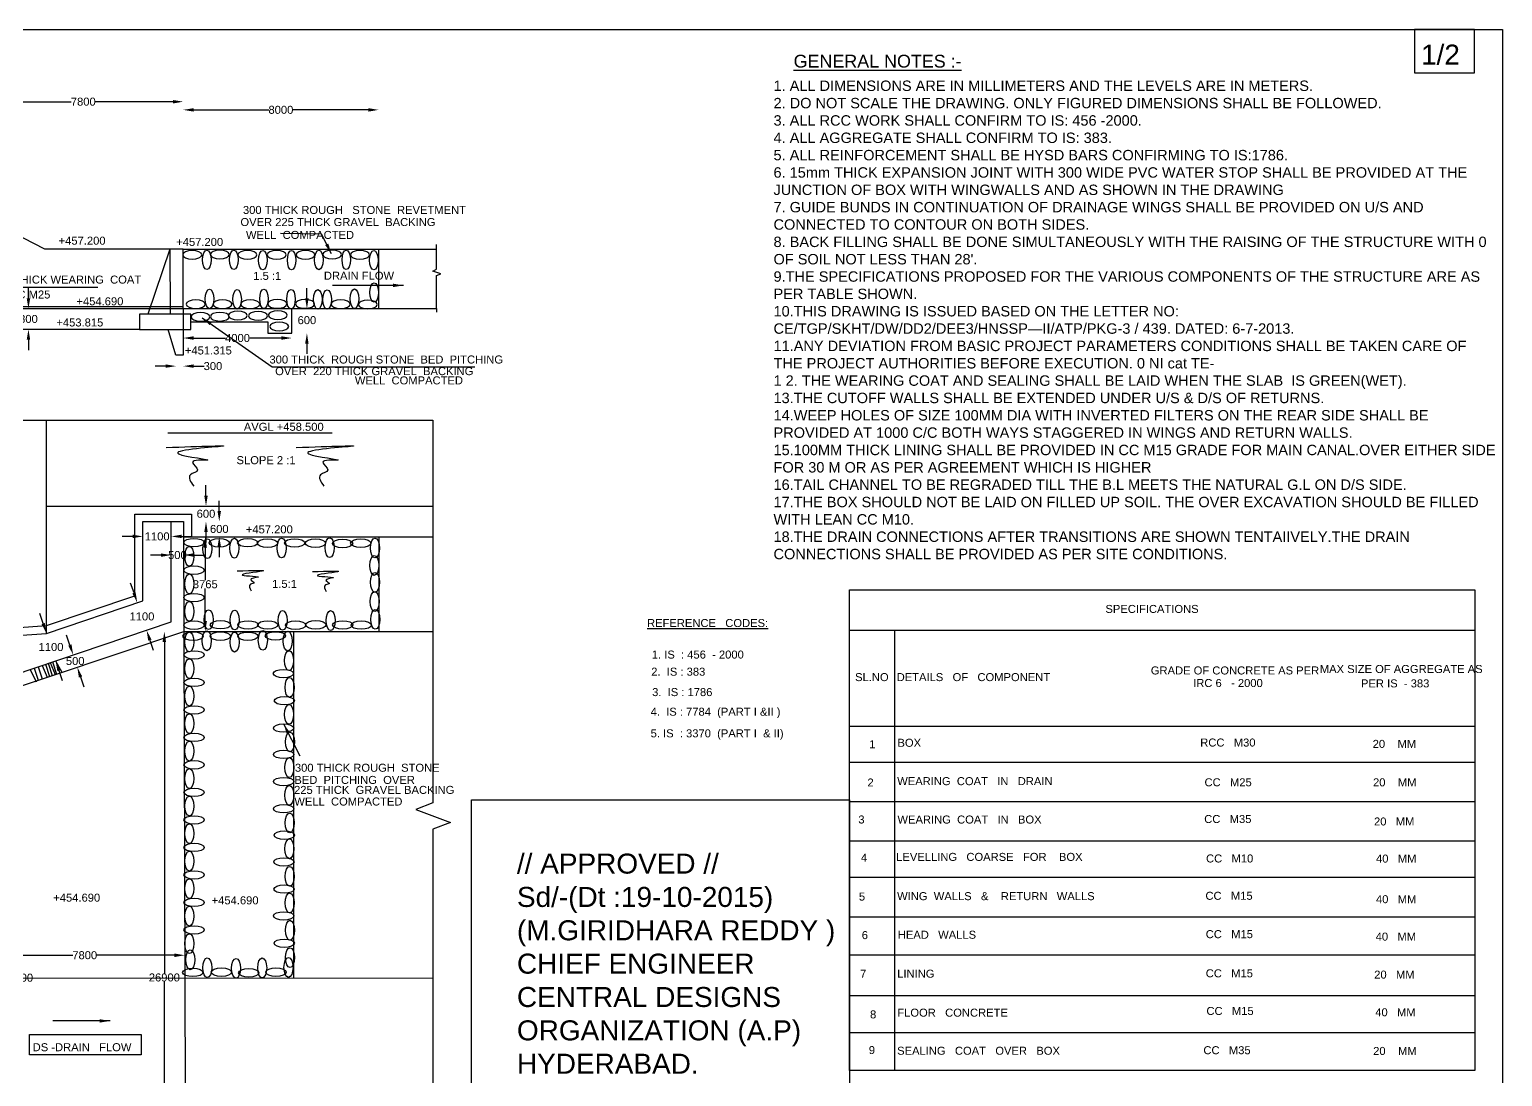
# Model space of a CAD drawing. Header units: inches. Extents: x 37936 to 42542, y -145 to 3102.
# Drawn here: x 40701 to 42542, y 1793 to 3102 of the extents above; entities that cross this region are included whole.
import ezdxf

# ---------------------------------------------------------------- set-up
doc = ezdxf.new("R2010")
doc.units = ezdxf.units.IN
doc.header["$MEASUREMENT"] = 0
for name, color, linetype in [('DIMENSIONS', 255, 'Continuous'), ('DRAWING', 2, 'Continuous'), ('TEXT', 1, 'Continuous')]:
    doc.layers.add(name, color=color, linetype=linetype)
doc.styles.get("Standard").update_dxf_attribs({"font": 'arial.ttf', "height": 10})
doc.dimstyles.get("Standard").update_dxf_attribs({"dimtxt": 12, "dimasz": 13, "dimexe": 0.18, "dimexo": 0.0625, "dimgap": 0.09, "dimtad": 0, "dimtih": 1, "dimtoh": 1, "dimdec": 4, "dimzin": 0, "dimdsep": 46, "dimtxsty": 'Standard', "dimcen": 0.09, "dimse1": 1, "dimse2": 1, "dimadec": 0, "dimazin": 0, "dimtfac": 1, "dimtdec": 4, "dimtofl": 0, "dimtmove": 0, "dimatfit": 3, "dimfxl": 1, "dimtolj": 1, "dimtzin": 0, "dimarcsym": 0})

# ---------------------------------------------------------------- blocks, each defined once
blk = doc.blocks.new('*D15')
at = {"layer": 'Defpoints', "color": 0, "transparency": 16777216}
for p in [(40893.4, 3011.3), (40893.4, 2827.2), (40643.6, 2809.5)]:
    blk.add_point(p, dxfattribs=at)
at = {"layer": 'DIMENSIONS', "color": 0, "lineweight": -2, "transparency": 16777216}
for p, q in [((40656.6, 3011.3), (40753.5, 3011.3)), ((40880.4, 3011.3), (40783.4, 3011.3))]:
    blk.add_line(p, q, dxfattribs=at)
at = {"layer": 'DIMENSIONS', "color": 0, "transparency": 16777216}
for points in [[(40656.6, 3013.4), (40656.6, 3009.1), (40643.6, 3011.3)], [(40880.4, 3013.4), (40880.4, 3009.1), (40893.4, 3011.3)]]:
    blk.add_solid(points, dxfattribs=at)
at = {"layer": 'DIMENSIONS', "color": 0, "transparency": 16777216, "insert": (40768.5, 3011.3), "char_height": 10, "attachment_point": 5}
blk.add_mtext('\\A1;7800', dxfattribs=at)
blk = doc.blocks.new('*D16')
at = {"layer": 'Defpoints', "color": 0, "transparency": 16777216}
for p in [(41137.5, 3001.1), (40893.4, 2827.2), (41137.5, 2827.2)]:
    blk.add_point(p, dxfattribs=at)
at = {"layer": 'DIMENSIONS', "color": 0, "lineweight": -2, "transparency": 16777216}
for p, q in [((40906.4, 3001.1), (41000.4, 3001.1)), ((41124.5, 3001.1), (41030.4, 3001.1))]:
    blk.add_line(p, q, dxfattribs=at)
at = {"layer": 'DIMENSIONS', "color": 0, "transparency": 16777216}
for points in [[(40906.4, 3003.2), (40906.4, 2998.9), (40893.4, 3001.1)], [(41124.5, 3003.2), (41124.5, 2998.9), (41137.5, 3001.1)]]:
    blk.add_solid(points, dxfattribs=at)
at = {"layer": 'DIMENSIONS', "color": 0, "transparency": 16777216, "insert": (41015.4, 3001.1), "char_height": 10, "attachment_point": 5}
blk.add_mtext('\\A1;8000', dxfattribs=at)
blk = doc.blocks.new('*D39')
at = {"layer": 'Defpoints', "color": 0, "transparency": 16777216}
for p in [(40643.7, 2752.8), (40643.8, 2726.8), (40700, 2726.8)]:
    blk.add_point(p, dxfattribs=at)
at = {"layer": 'DIMENSIONS', "color": 0, "lineweight": -2, "transparency": 16777216}
for p, q in [((40700, 2765.8), (40700, 2778.8)), ((40700, 2713.8), (40700, 2700.8))]:
    blk.add_line(p, q, dxfattribs=at)
at = {"layer": 'DIMENSIONS', "color": 0, "transparency": 16777216}
for points in [[(40697.8, 2765.8), (40702.2, 2765.8), (40700, 2752.8)], [(40697.8, 2713.8), (40702.2, 2713.8), (40700, 2726.8)]]:
    blk.add_solid(points, dxfattribs=at)
at = {"layer": 'DIMENSIONS', "color": 0, "transparency": 16777216, "insert": (40700, 2739.8), "char_height": 10, "attachment_point": 5}
blk.add_mtext('\\A1;800', dxfattribs=at)
blk = doc.blocks.new('*D40')
at = {"layer": 'Defpoints', "color": 0, "transparency": 16777216}
for p in [(40884.3, 2694.5), (40893.4, 2694.5), (40893.4, 2680.9)]:
    blk.add_point(p, dxfattribs=at)
at = {"layer": 'DIMENSIONS', "color": 0, "lineweight": -2, "transparency": 16777216}
for p, q in [((40871.3, 2680.9), (40858.3, 2680.9)), ((40906.4, 2680.9), (40919.4, 2680.9))]:
    blk.add_line(p, q, dxfattribs=at)
at = {"layer": 'DIMENSIONS', "color": 0, "transparency": 16777216}
for points in [[(40871.3, 2683.1), (40871.3, 2678.8), (40884.3, 2680.9)], [(40906.4, 2683.1), (40906.4, 2678.8), (40893.4, 2680.9)]]:
    blk.add_solid(points, dxfattribs=at)
at = {"layer": 'DIMENSIONS', "color": 0, "transparency": 16777216, "insert": (40930.5, 2680.9), "char_height": 10, "attachment_point": 5}
blk.add_mtext('\\A1;300', dxfattribs=at)
blk = doc.blocks.new('*D41')
at = {"layer": 'Defpoints', "color": 0, "transparency": 16777216}
for p in [(40893.4, 2726.8), (41029, 2726.8), (41029, 2716)]:
    blk.add_point(p, dxfattribs=at)
at = {"layer": 'DIMENSIONS', "color": 0, "lineweight": -2, "transparency": 16777216}
for p, q in [((40906.4, 2716), (40946, 2716)), ((41016, 2716), (40976.4, 2716))]:
    blk.add_line(p, q, dxfattribs=at)
at = {"layer": 'DIMENSIONS', "color": 0, "transparency": 16777216}
for points in [[(40906.4, 2718.2), (40906.4, 2713.8), (40893.4, 2716)], [(41016, 2718.2), (41016, 2713.8), (41029, 2716)]]:
    blk.add_solid(points, dxfattribs=at)
at = {"layer": 'DIMENSIONS', "color": 0, "transparency": 16777216, "insert": (40961.2, 2716), "char_height": 10, "attachment_point": 5}
blk.add_mtext('\\A1;4000', dxfattribs=at)
blk = doc.blocks.new('*D42')
at = {"layer": 'Defpoints', "color": 0, "transparency": 16777216}
for p in [(41029, 2752.5), (41029, 2722.1), (41047.9, 2722.1)]:
    blk.add_point(p, dxfattribs=at)
at = {"layer": 'DIMENSIONS', "color": 0, "lineweight": -2, "transparency": 16777216}
for p, q in [((41047.9, 2765.5), (41047.9, 2778.5)), ((41047.9, 2709.1), (41047.9, 2696.1))]:
    blk.add_line(p, q, dxfattribs=at)
at = {"layer": 'DIMENSIONS', "color": 0, "transparency": 16777216}
for points in [[(41045.7, 2765.5), (41050, 2765.5), (41047.9, 2752.5)], [(41045.7, 2709.1), (41050, 2709.1), (41047.9, 2722.1)]]:
    blk.add_solid(points, dxfattribs=at)
at = {"layer": 'DIMENSIONS', "color": 0, "transparency": 16777216, "insert": (41047.9, 2738.3), "char_height": 10, "attachment_point": 5}
blk.add_mtext('\\A1;600', dxfattribs=at)
blk = doc.blocks.new('*D76')
at = {"layer": 'Defpoints', "color": 0, "transparency": 16777216}
for p in [(40722.5, 2347), (40734, 2312.7), (40734, 2312.7)]:
    blk.add_point(p, dxfattribs=at)
at = {"layer": 'DIMENSIONS', "color": 0, "lineweight": -2, "transparency": 16777216}
for p, q in [((40718.3, 2359.4), (40714.2, 2371.7)), ((40738.1, 2300.4), (40742.3, 2288.1))]:
    blk.add_line(p, q, dxfattribs=at)
at = {"layer": 'DIMENSIONS', "color": 0, "transparency": 16777216}
for points in [[(40720.4, 2360), (40716.3, 2358.7), (40722.5, 2347)], [(40740.2, 2301.1), (40736.1, 2299.7), (40734, 2312.7)]]:
    blk.add_solid(points, dxfattribs=at)
at = {"layer": 'DIMENSIONS', "color": 0, "transparency": 16777216, "insert": (40728.2, 2329.9), "char_height": 10, "attachment_point": 5}
blk.add_mtext('\\A1;1100', dxfattribs=at)
blk = doc.blocks.new('*D77')
at = {"layer": 'Defpoints', "color": 0, "transparency": 16777216}
for p in [(40753.2, 2319.1), (40758.2, 2303.9), (40761, 2304.8)]:
    blk.add_point(p, dxfattribs=at)
at = {"layer": 'DIMENSIONS', "color": 0, "lineweight": -2, "transparency": 16777216}
for p, q in [((40751.7, 2332.4), (40747.6, 2344.7)), ((40765.1, 2292.5), (40769.2, 2280.2))]:
    blk.add_line(p, q, dxfattribs=at)
at = {"layer": 'DIMENSIONS', "color": 0, "transparency": 16777216}
for points in [[(40753.8, 2333.1), (40749.7, 2331.7), (40755.9, 2320)], [(40767.1, 2293.2), (40763, 2291.8), (40761, 2304.8)]]:
    blk.add_solid(points, dxfattribs=at)
at = {"layer": 'DIMENSIONS', "color": 0, "transparency": 16777216, "insert": (40758.4, 2312.4), "char_height": 10, "attachment_point": 5}
blk.add_mtext('\\A1;500', dxfattribs=at)
blk = doc.blocks.new('*D78')
at = {"layer": 'Defpoints', "color": 0, "transparency": 16777216}
for p in [(40836, 2385.2), (40847.6, 2350.9), (40847.6, 2350.9)]:
    blk.add_point(p, dxfattribs=at)
at = {"layer": 'DIMENSIONS', "color": 0, "lineweight": -2, "transparency": 16777216}
for p, q in [((40831.9, 2397.6), (40827.7, 2409.9)), ((40851.7, 2338.6), (40855.8, 2326.2))]:
    blk.add_line(p, q, dxfattribs=at)
at = {"layer": 'DIMENSIONS', "color": 0, "transparency": 16777216}
for points in [[(40833.9, 2398.3), (40829.8, 2396.9), (40836, 2385.2)], [(40853.8, 2339.2), (40849.6, 2337.9), (40847.6, 2350.9)]]:
    blk.add_solid(points, dxfattribs=at)
at = {"layer": 'DIMENSIONS', "color": 0, "transparency": 16777216, "insert": (40841.8, 2368.1), "char_height": 10, "attachment_point": 5}
blk.add_mtext('\\A1;1100', dxfattribs=at)
blk = doc.blocks.new('*D79')
at = {"layer": 'Defpoints', "color": 0, "transparency": 16777216}
for p in [(40843.1, 2468.1), (40878.4, 2468.1), (40878.4, 2468.1)]:
    blk.add_point(p, dxfattribs=at)
at = {"layer": 'DIMENSIONS', "color": 0, "lineweight": -2, "transparency": 16777216}
for p, q in [((40830.1, 2468.1), (40817.1, 2468.1)), ((40891.4, 2468.1), (40904.4, 2468.1))]:
    blk.add_line(p, q, dxfattribs=at)
at = {"layer": 'DIMENSIONS', "color": 0, "transparency": 16777216}
for points in [[(40830.1, 2470.3), (40830.1, 2466), (40843.1, 2468.1)], [(40891.4, 2470.3), (40891.4, 2466), (40878.4, 2468.1)]]:
    blk.add_solid(points, dxfattribs=at)
at = {"layer": 'DIMENSIONS', "color": 0, "transparency": 16777216, "insert": (40860.8, 2468.1), "char_height": 10, "attachment_point": 5}
blk.add_mtext('\\A1;1100', dxfattribs=at)
blk = doc.blocks.new('*D80')
at = {"layer": 'Defpoints', "color": 0, "transparency": 16777216}
for p in [(40878.4, 2443), (40893.9, 2444.9), (40893.9, 2443.1)]:
    blk.add_point(p, dxfattribs=at)
at = {"layer": 'DIMENSIONS', "color": 0, "lineweight": -2, "transparency": 16777216}
for p, q in [((40865.4, 2444.8), (40852.4, 2444.7)), ((40906.9, 2444.9), (40919.9, 2444.9))]:
    blk.add_line(p, q, dxfattribs=at)
at = {"layer": 'DIMENSIONS', "color": 0, "transparency": 16777216}
for points in [[(40865.4, 2446.9), (40865.4, 2442.6), (40878.4, 2444.8)], [(40906.8, 2447.1), (40906.9, 2442.7), (40893.9, 2444.9)]]:
    blk.add_solid(points, dxfattribs=at)
at = {"layer": 'DIMENSIONS', "color": 0, "transparency": 16777216, "insert": (40886.1, 2444.8), "char_height": 10, "attachment_point": 5}
blk.add_mtext('\\A1;500', dxfattribs=at)
blk = doc.blocks.new('*D81')
at = {"layer": 'Defpoints', "color": 0, "transparency": 16777216}
for p in [(40899.2, 2506.1), (40893.7, 2486.7), (40921.8, 2486.7)]:
    blk.add_point(p, dxfattribs=at)
at = {"layer": 'DIMENSIONS', "color": 0, "lineweight": -2, "transparency": 16777216}
for p, q in [((40921.8, 2519.1), (40921.8, 2532.1)), ((40921.8, 2473.7), (40921.8, 2460.7))]:
    blk.add_line(p, q, dxfattribs=at)
at = {"layer": 'DIMENSIONS', "color": 0, "transparency": 16777216}
for points in [[(40919.7, 2519.1), (40924, 2519.1), (40921.8, 2506.1)], [(40919.7, 2473.7), (40924, 2473.7), (40921.8, 2486.7)]]:
    blk.add_solid(points, dxfattribs=at)
at = {"layer": 'DIMENSIONS', "color": 0, "transparency": 16777216, "insert": (40921.8, 2496.4), "char_height": 10, "attachment_point": 5}
blk.add_mtext('\\A1;600', dxfattribs=at)
blk = doc.blocks.new('*D82')
at = {"layer": 'Defpoints', "color": 0, "transparency": 16777216}
for p in [(40893.7, 2486.7), (40893.8, 2468.1), (40938.4, 2468.1)]:
    blk.add_point(p, dxfattribs=at)
at = {"layer": 'DIMENSIONS', "color": 0, "lineweight": -2, "transparency": 16777216}
for p, q in [((40938.4, 2499.7), (40938.4, 2512.7)), ((40938.4, 2455.1), (40938.4, 2442.1))]:
    blk.add_line(p, q, dxfattribs=at)
at = {"layer": 'DIMENSIONS', "color": 0, "transparency": 16777216}
for points in [[(40936.2, 2499.7), (40940.5, 2499.7), (40938.4, 2486.7)], [(40936.2, 2455.1), (40940.5, 2455.1), (40938.4, 2468.1)]]:
    blk.add_solid(points, dxfattribs=at)
at = {"layer": 'DIMENSIONS', "color": 0, "transparency": 16777216, "insert": (40938.4, 2477.4), "char_height": 10, "attachment_point": 5}
blk.add_mtext('\\A1;600', dxfattribs=at)
blk = doc.blocks.new('*D83')
at = {"layer": 'Defpoints', "color": 0, "transparency": 16777216}
for p in [(40921.8, 2467.2), (40920.9, 2349.4), (40920.9, 2349.4)]:
    blk.add_point(p, dxfattribs=at)
at = {"layer": 'DIMENSIONS', "color": 0, "lineweight": -2, "transparency": 16777216}
for p, q in [((40920.9, 2454.2), (40920.9, 2413.5)), ((40920.9, 2362.4), (40920.9, 2403.1))]:
    blk.add_line(p, q, dxfattribs=at)
at = {"layer": 'DIMENSIONS', "color": 0, "transparency": 16777216}
for points in [[(40918.7, 2454.2), (40923, 2454.2), (40920.9, 2467.2)], [(40918.7, 2362.4), (40923, 2362.4), (40920.9, 2349.4)]]:
    blk.add_solid(points, dxfattribs=at)
at = {"layer": 'DIMENSIONS', "color": 0, "transparency": 16777216, "insert": (40920.9, 2408.3), "char_height": 10, "attachment_point": 5}
blk.add_mtext('\\A1;3765', dxfattribs=at)
blk = doc.blocks.new('*D84')
at = {"layer": 'Defpoints', "color": 0, "transparency": 16777216}
for p in [(40645.2, 1944.1), (40895.4, 1944.8), (40895.4, 1944.8)]:
    blk.add_point(p, dxfattribs=at)
at = {"layer": 'DIMENSIONS', "color": 0, "lineweight": -2, "transparency": 16777216}
for p, q in [((40658.2, 1944.8), (40755.3, 1944.8)), ((40882.4, 1944.8), (40785.2, 1944.8))]:
    blk.add_line(p, q, dxfattribs=at)
at = {"layer": 'DIMENSIONS', "color": 0, "transparency": 16777216}
for points in [[(40658.2, 1947), (40658.2, 1942.6), (40645.2, 1944.8)], [(40882.4, 1947), (40882.4, 1942.6), (40895.4, 1944.8)]]:
    blk.add_solid(points, dxfattribs=at)
at = {"layer": 'DIMENSIONS', "color": 0, "transparency": 16777216, "insert": (40770.3, 1944.8), "char_height": 10, "attachment_point": 5}
blk.add_mtext('\\A1;7800', dxfattribs=at)
blk = doc.blocks.new('*D85')
at = {"layer": 'Defpoints', "color": 0, "transparency": 16777216}
for p in [(40645.2, 2266.1), (40646.8, 1567.3), (40686.4, 1567.3)]:
    blk.add_point(p, dxfattribs=at)
at = {"layer": 'DIMENSIONS', "color": 0, "lineweight": -2, "transparency": 16777216}
for p, q in [((40686.4, 2253.1), (40686.4, 1921.9)), ((40686.4, 1580.3), (40686.4, 1911.5))]:
    blk.add_line(p, q, dxfattribs=at)
at = {"layer": 'DIMENSIONS', "color": 0, "transparency": 16777216}
for points in [[(40684.2, 2253.1), (40688.6, 2253.1), (40686.4, 2266.1)], [(40684.2, 1580.3), (40688.6, 1580.3), (40686.4, 1567.3)]]:
    blk.add_solid(points, dxfattribs=at)
at = {"layer": 'DIMENSIONS', "color": 0, "transparency": 16777216, "insert": (40686.4, 1916.7), "char_height": 10, "attachment_point": 5}
blk.add_mtext('\\A1;21700', dxfattribs=at)
blk = doc.blocks.new('*D86')
at = {"layer": 'Defpoints', "color": 0, "transparency": 16777216}
for p in [(40869.8, 2349.4), (40894.1, 2349.4), (40896.7, 1484.6)]:
    blk.add_point(p, dxfattribs=at)
at = {"layer": 'DIMENSIONS', "color": 0, "lineweight": -2, "transparency": 16777216}
for p, q in [((40869.8, 2336.4), (40869.8, 1922.2)), ((40869.8, 1497.6), (40869.8, 1911.8))]:
    blk.add_line(p, q, dxfattribs=at)
at = {"layer": 'DIMENSIONS', "color": 0, "transparency": 16777216}
for points in [[(40867.6, 2336.4), (40871.9, 2336.4), (40869.8, 2349.4)], [(40867.6, 1497.6), (40871.9, 1497.6), (40869.8, 1484.6)]]:
    blk.add_solid(points, dxfattribs=at)
at = {"layer": 'DIMENSIONS', "color": 0, "transparency": 16777216, "insert": (40869.8, 1917), "char_height": 10, "attachment_point": 5}
blk.add_mtext('\\A1;26900', dxfattribs=at)

msp = doc.modelspace()

# ---------------------------------------------------------------- linework, layer by layer
at = {"layer": 'DIMENSIONS', "color": 0}
for points in [[(42541.67375, -145.11836), (37935.83495, -145.11836), (37935.83495, 3101.55918), (42541.67375, 3101.55918)], [(42506.78372, 3101.55918), (42431.51388, 3101.55918), (42431.51388, 3047.25819), (42506.78372, 3047.25819)], [(41253.58204, 2139.15759), (41725.62993, 2139.15759), (41725.62993, 1421.77609), (41253.58204, 1421.77609)], [(40701.29785, 1845.81418), (40840.70609, 1845.81418), (40840.70609, 1820.57755), (40701.29785, 1820.57755)]]:
    msp.add_lwpolyline(points, close=True, dxfattribs=at)
for points in [[(38372.60953, 2827.30133), (38372.60953, 2904.82951), (38403.27303, 2904.82951), (38451.0608, 2829.26553), (38697.64089, 2829.26553), (38745.44866, 2755.28817), (40893.40551, 2755.28817), (40893.40551, 2827.20964), (40720.30574, 2827.20964), (40627.30545, 2874.86362), (40624.82551, 2884.08305), (40608.90432, 2884.08305), (40460.57062, 2959.25275), (40175.23776, 2959.25275), (39953.83157, 2809.63905)], [(40838.75353, 2726.82199), (40643.80468, 2726.82199), (40643.55831, 2809.40852), (40627.30545, 2874.86362)], [(40876.53307, 2827.20964), (40849.33087, 2745.6452), (40838.75353, 2745.6452), (40838.75353, 2726.82199), (40902.97755, 2726.82199), (40902.97755, 2745.87854), (40849.33087, 2745.6452)], [(40876.53307, 2827.20964), (40876.88731, 2745.76506)], [(40893.40551, 2827.20964), (41209.92118, 2827.20964)], [(41137.45548, 2827.20964), (41137.45548, 2752.83203)], [(41209.98655, 2752.83203), (41209.98655, 2794.30012), (41215.38658, 2796.06719), (41205.01843, 2799.68165), (41209.92118, 2802.25192), (41209.92118, 2832.93468)], [(38743.95237, 2752.83203), (40893.40551, 2752.83203), (40893.40551, 2755.28817)], [(40893.40551, 2752.83203), (40893.40551, 2694.45876), (40884.28242, 2694.45876), (40874.57707, 2726.82199)], [(40893.40551, 2752.83203), (41209.98655, 2752.83203)], [(40902.97755, 2736.35027), (40999.11062, 2736.35027), (40999.11062, 2722.10183), (41028.99195, 2722.10183), (41028.99195, 2752.83203)], [(41209.98655, 2752.83203), (41209.98655, 2748.11954)], [(40541.51318, 2613.41344), (41205.40336, 2613.41344), (41205.40336, 2135.08147), (41183.9351, 2127.07306), (41227.14875, 2110.84619), (41205.3718, 2102.51318), (41205.3718, 1593.9221), (41184.43962, 1585.92672), (41227.64247, 1569.25066), (41206.84112, 1561.48371), (41206.84112, 1312.42298)], [(40722.45621, 2347.02955), (40722.45621, 2613.41344)], [(40874.22795, 2597.53225), (41079.34387, 2597.53225)], [(40722.45621, 2506.09012), (41205.40336, 2506.09012)], [(40565.92567, 2281.01121), (40565.92567, 2331.30991), (40620.18968, 2349.41795), (40722.45621, 2356.91644), (40833.0796, 2394.02002), (40833.0796, 2495.76823), (40903.77704, 2495.76823), (40903.77704, 2467.60005)], [(40575.25185, 2324.3326), (40624.3399, 2340.33752), (40722.45621, 2347.02955), (40843.11, 2387.6333), (40843.11, 2486.69818), (40893.72646, 2486.69818), (40896.74671, 1484.55919)], [(40624.10376, 2275.7515), (40878.40954, 2361.24538), (40878.40954, 2486.69818)], [(40893.78402, 2467.60005), (41205.40336, 2467.60005)], [(41138.24838, 2349.38791), (41138.24838, 2467.60005)], [(40645.19487, 2266.13269), (40894.14029, 2349.38791), (41205.40336, 2349.38791)], [(41031.15245, 2349.38791), (41031.27551, 1916.725)], [(40701.97123, 2301.9294), (40709.57914, 2286.34712)], [(40707.20661, 2303.68946), (40712.26532, 2288.56317)], [(40712.14775, 2305.3506), (40717.20906, 2290.21652)], [(40717.18869, 2307.04529), (40723.53699, 2292.33278)], [(40721.19894, 2308.39348), (40726.26503, 2293.24512)], [(40724.65252, 2309.55452), (40729.72043, 2294.40071)], [(40727.17298, 2310.40186), (40733.4936, 2295.66258)], [(40729.85684, 2311.30414), (40734.92749, 2296.14212)], [(40733.99849, 2312.6965), (40741.64018, 2298.38706)], [(38113.3139, 1915.89511), (41205.3718, 1916.77452)]]:
    msp.add_lwpolyline(points, dxfattribs=at)
at = {"layer": 'DIMENSIONS', "color": 0, "extrusion": (0, 0, -1)}
for centre in [(40904.65536, 2820.08724), (40939.08046, 2820.31259), (40973.52394, 2820.00259), (41010.13472, 2819.96803), (41046.08243, 2819.96803), (41079.33886, 2820.35225), (41114.17986, 2819.9572), (40908.99107, 2758.2529), (40942.46622, 2758.42185), (40977.12486, 2758.42185), (41010.93814, 2758.59082), (41045.46899, 2758.57886), (41090.10253, 2758.24096), (41123.91584, 2757.90304), (40914.8588, 2742.53037), (40939.09548, 2742.67896), (40961.54786, 2744.16492), (40986.82537, 2743.86772), (41011.5081, 2744.46211), (41013.327, 2730.47759)]:
    msp.add_ellipse(centre, major_axis=(11.85304, 0), ratio=0.4557812268, dxfattribs=at)
at = {"layer": 'DIMENSIONS', "color": 0}
for centre, major_axis, ratio in [((40922.97534, 2813.66633), (0, 12.18337), 0.4376419435), ((40956.5587, 2813.78126), (0, 12.18337), 0.4376419435), ((40992.9023, 2813.32152), (0, 12.18337), 0.4376419435), ((41028.81466, 2813.32247), (0, 12.18337), 0.4376419435), ((41062.89159, 2813.55097), (0, 12.18337), 0.4376419435), ((41097.07196, 2813.7807), (0, 12.18337), 0.4376419435), ((41131.57542, 2813.20603), (0, 12.18337), 0.4376419435), ((41131.81163, 2772.93526), (0, 12.18337), 0.4376419435), ((40926.13239, 2764.86502), (0, 12.18337), 0.4376419435), ((40960.63582, 2764.40526), (0, 12.18337), 0.4376419435), ((40994.21917, 2764.97996), (0, 12.18337), 0.4376419435), ((41028.03255, 2764.52021), (0, 12.18337), 0.4376419435), ((41061.65464, 2764.31497), (0, 12.18337), 0.4376419435), ((41073.15581, 2764.08509), (0, 12.18337), 0.4376419435), ((41107.31418, 2765.11953), (0, 12.18337), 0.4376419435), ((41076.25487, 2454.08471), (0, 12.41642), 0.4536608535), ((40906.79204, 2460.38392), (-12.71457, 0), 0.4171569785), ((40900.89484, 2443.26854), (0, 12.41642), 0.4536608535), ((40923.50484, 2452.76859), (0, 12.41642), 0.4536608535), ((40938.35801, 2460.02719), (-12.71457, 0), 0.4171569785), ((40957.30298, 2453.42664), (0, 12.41642), 0.4536608535), ((40973.93862, 2460.30943), (-12.71457, 0), 0.4171569785), ((40998.64739, 2459.74496), (-12.71457, 0), 0.4171569785), ((41016.33999, 2453.646), (0, 12.41642), 0.4536608535), ((41032.60426, 2459.90246), (-12.71457, 0), 0.4171569785), ((41058.58375, 2459.62022), (-12.71457, 0), 0.4171569785), ((41092.47005, 2459.33799), (-12.71457, 0), 0.4171569785), ((41115.23451, 2459.62175), (-12.71457, 0), 0.4171569785), ((41132.87772, 2453.646), (0, 12.41642), 0.4536608535), ((40906.81159, 2425.92819), (-12.71457, 0), 0.4171569785), ((41131.9951, 2431.86207), (0, 12.41642), 0.4536608535), ((40900.91439, 2408.81281), (0, 12.41642), 0.4536608535), ((41132.87299, 2410.80397), (0, 12.41642), 0.4536608535), ((40906.81159, 2391.62768), (-12.71457, 0), 0.4171569785), ((41132.65352, 2386.67489), (0, 12.41642), 0.4536608535), ((40900.91439, 2374.5123), (0, 12.41642), 0.4536608535), ((40925.03636, 2364.08131), (0, 12.41642), 0.4536608535), ((40957.73716, 2363.64259), (0, 12.41642), 0.4536608535), ((41017.43256, 2363.20388), (0, 12.41642), 0.4536608535), ((41077.56694, 2362.98452), (0, 12.41642), 0.4536608535), ((41133.3119, 2364.52002), (0, 12.41642), 0.4536608535), ((40906.83112, 2357.26526), (-12.71457, 0), 0.4171569785), ((40939.90456, 2357.79298), (-12.71457, 0), 0.4171569785), ((40974.30006, 2357.51484), (-12.71457, 0), 0.4171569785), ((40998.96344, 2357.44656), (-12.71457, 0), 0.4171569785), ((41033.79589, 2357.25502), (-12.71457, 0), 0.4171569785), ((41059.03822, 2357.58267), (-12.71457, 0), 0.4171569785), ((41092.65396, 2357.46652), (-12.71457, 0), 0.4171569785), ((41115.71081, 2357.35731), (-12.71457, 0), 0.4171569785), ((40905.68397, 2343.54176), (-12.71457, 0), 0.4171569785), ((40901.04604, 2336.3005), (0, 12.41642), 0.4536608535), ((40922.84274, 2337.77136), (0, 12.41642), 0.4536608535), ((40939.68519, 2343.54176), (-12.71457, 0), 0.4171569785), ((40957.50203, 2336.01736), (0, 12.41642), 0.4536608535), ((40974.12512, 2343.32251), (-12.71457, 0), 0.4171569785), ((40992.81943, 2338.20987), (0, 12.41642), 0.4536608535), ((41008.56508, 2343.76102), (-12.71457, 0), 0.4171569785), ((41024.01346, 2337.33244), (0, 12.41642), 0.4536608535), ((40906.94324, 2320.06604), (-12.71457, 0), 0.4171569785), ((41025.57155, 2312.912), (0, 12.41642), 0.4536608535), ((40901.04604, 2302.95065), (0, 12.41642), 0.4536608535), ((41018.5393, 2296.73752), (-12.71457, 0), 0.4171569785), ((40906.94324, 2285.76553), (-12.71457, 0), 0.4171569785), ((41026.16854, 2279.429), (0, 12.41642), 0.4536608535), ((40901.04604, 2268.65015), (0, 12.41642), 0.4536608535), ((41019.84175, 2262.89159), (-12.71457, 0), 0.4171569785), ((40906.96279, 2251.3098), (-12.71457, 0), 0.4171569785), ((40901.06559, 2234.19441), (0, 12.41642), 0.4536608535), ((41025.69907, 2245.7618), (0, 12.41642), 0.4536608535), ((41018.70213, 2228.72024), (-12.71457, 0), 0.4171569785), ((40906.96279, 2217.00929), (-12.71457, 0), 0.4171569785), ((40901.06559, 2199.89391), (0, 12.41642), 0.4536608535), ((41026.6387, 2211.32039), (0, 12.41642), 0.4536608535), ((41018.87321, 2195.73471), (-12.71457, 0), 0.4171569785), ((41025.93786, 2179.34818), (0, 12.41642), 0.4536608535), ((40906.98232, 2182.64687), (-12.71457, 0), 0.4171569785), ((40901.08512, 2165.53148), (0, 12.41642), 0.4536608535), ((40906.98232, 2148.34636), (-12.71457, 0), 0.4171569785), ((41018.87321, 2161.72606), (-12.71457, 0), 0.4171569785), ((41025.82048, 2144.74252), (0, 12.41642), 0.4536608535), ((40901.08512, 2131.23097), (0, 12.41642), 0.4536608535), ((40907.00188, 2113.89062), (-12.71457, 0), 0.4171569785), ((41018.87321, 2127.88014), (-12.71457, 0), 0.4171569785), ((41026.41078, 2110.09345), (0, 12.41642), 0.4536608535), ((40901.10468, 2096.77524), (0, 12.41642), 0.4536608535), ((41019.68888, 2094.89636), (-12.71457, 0), 0.4171569785), ((40907.00188, 2079.59012), (-12.71457, 0), 0.4171569785), ((41026.06016, 2077.89535), (0, 12.41642), 0.4536608535), ((40901.10468, 2062.47473), (0, 12.41642), 0.4536608535), ((41019.20047, 2061.37589), (-12.71457, 0), 0.4171569785), ((40906.94324, 2045.17725), (-12.71457, 0), 0.4171569785), ((41026.29488, 2043.40699), (0, 12.41642), 0.4536608535), ((40901.04604, 2028.06187), (0, 12.41642), 0.4536608535), ((41019.36327, 2027.52997), (-12.71457, 0), 0.4171569785), ((40906.94324, 2010.87674), (-12.71457, 0), 0.4171569785), ((40901.04604, 1993.76136), (0, 12.41642), 0.4536608535), ((41026.28978, 2010.13443), (0, 12.41642), 0.4536608535), ((41018.87883, 1993.91888), (-12.71457, 0), 0.4171569785), ((41026.64563, 1976.06628), (0, 12.41642), 0.4536608535), ((40906.96279, 1976.42101), (-12.71457, 0), 0.4171569785), ((40901.06559, 1959.30563), (0, 12.41642), 0.4536608535), ((40902.14416, 1939.18291), (0, 12.41642), 0.4536608535), ((41019.53004, 1959.74752), (-12.71457, 0), 0.4171569785), ((41026.88035, 1941.81253), (0, 12.41642), 0.4536608535), ((40923.33872, 1929.23583), (0, 12.41642), 0.4536608535), ((40959.47044, 1928.51717), (0, 12.41642), 0.4536608535), ((40992.00696, 1929.05617), (0, 12.41642), 0.4536608535), ((41024.90299, 1929.59518), (0, 12.41642), 0.4536608535), ((40905.34498, 1923.43512), (-12.71457, 0), 0.4171569785), ((40941.10688, 1923.60844), (-12.71457, 0), 0.4171569785), ((40975.26125, 1922.88977), (-12.71457, 0), 0.4171569785), ((41009.23584, 1923.60844), (-12.71457, 0), 0.4171569785)]:
    msp.add_ellipse(centre, major_axis=major_axis, ratio=ratio, dxfattribs=at)
for points in [[(40872.08706, 2579.27221), (40939.90111, 2580.52721), (40887.88942, 2571.11467), (40923.36621, 2563.58462), (40905.15689, 2560.34252), (40911.3313, 2551.13914), (40902.33131, 2545.07327), (40906.51736, 2530.74528)], [(41034.6328, 2579.27221), (41102.44685, 2580.52721), (41050.43516, 2571.11467), (41085.91195, 2563.58462), (41067.70263, 2560.34252), (41073.87704, 2551.13914), (41064.87705, 2545.07327), (41069.0631, 2530.74528)], [(40960.83498, 2425.03347), (40992.08301, 2424.6561), (40967.44333, 2419.7502), (40986.89073, 2417.10857), (40977.73346, 2413.90087), (40982.0761, 2410.03276), (40977.35584, 2408.33456), (40978.20548, 2399.93793)], [(41054.73627, 2424.20301), (41085.98431, 2423.82563), (41061.34462, 2418.91974), (41080.79203, 2416.27811), (41071.63475, 2413.07041), (41075.9774, 2409.2023), (41071.25714, 2407.5041), (41072.10678, 2399.10746)]]:
    msp.add_spline(points, degree=3, dxfattribs=at)
at = {"layer": 'DRAWING', "color": 0}
for points in [[(41725.79186, 2401.33419), (42507.09276, 2401.33419), (42507.09276, 1800.81663), (41725.87608, 1800.81663), (41725.87608, 2401.33419)], [(41725.87608, 2350.8986), (42507.09276, 2350.8986)], [(41781.95693, 2350.8986), (41781.95693, 1800.81663)], [(41725.87608, 2230.926), (42507.09276, 2230.926)], [(41725.87608, 2186.20474), (42507.09276, 2186.20474)], [(41725.87608, 2136.72589), (42507.09276, 2136.72589)], [(41725.87608, 2087.87167), (42507.09276, 2087.87167)], [(41725.87608, 2042.19888), (42507.09276, 2042.19888)], [(41725.87608, 1992.72003), (42507.09276, 1992.72003)], [(41725.87608, 1945.14422), (42507.09276, 1945.14422)], [(41725.87608, 1894.71386), (42507.09276, 1894.71386)], [(41725.87608, 1848.08956), (42507.09276, 1848.08956)]]:
    msp.add_lwpolyline(points, dxfattribs=at)

# ---------------------------------------------------------------- texts
at = {"layer": 'DIMENSIONS', "color": 0}
for s, height, p in [('1/2', 25, (42439.862, 3057.6486)), ('%%UGENERAL NOTES :-', 16, (41655.95472, 3053.94523))]:
    msp.add_text(s, height=height, dxfattribs=at).set_placement(p)
at = {"layer": 'DIMENSIONS', "color": 0, "attachment_point": 1}
for s, insert, char_height, width in [("1. ALL DIMENSIONS ARE IN MILLIMETERS AND THE LEVELS ARE IN METERS.\\P2. DO NOT SCALE THE DRAWING. ONLY FIGURED DIMENSIONS SHALL BE FOLLOWED. \\P3. ALL RCC WORK SHALL CONFIRM TO IS: 456 -2000. \\P4. ALL AGGREGATE SHALL CONFIRM TO IS: 383.\\P5. ALL REINFORCEMENT SHALL BE HYSD BARS CONFIRMING TO IS:1786.\\P6. 15mm THICK EXPANSION JOINT WITH 300 WIDE PVC WATER STOP SHALL BE PROVIDED AT THE JUNCTION OF BOX WITH WINGWALLS AND AS SHOWN IN THE DRAWING\\P7. GUIDE BUNDS IN CONTINUATION OF DRAINAGE WINGS SHALL BE PROVIDED ON U/S AND CONNECTED TO CONTOUR ON BOTH SIDES. \\P8. BACK FILLING SHALL BE DONE SIMULTANEOUSLY WITH THE RAISING OF THE STRUCTURE WITH 0 OF SOIL NOT LESS THAN 28'. \\P9.THE SPECIFICATIONS PROPOSED FOR THE VARIOUS COMPONENTS OF THE STRUCTURE ARE AS PER TABLE SHOWN. \\P10.THIS DRAWING IS ISSUED BASED ON THE LETTER NO: CE/TGP/SKHT/DW/DD2/DEE3/HNSSP—II/ATP/PKG-3 / 439. DATED: 6-7-2013. \\P11.ANY DEVIATION FROM BASIC PROJECT PARAMETERS CONDITIONS SHALL BE TAKEN CARE OF THE PROJECT AUTHORITIES BEFORE EXECUTION. 0 NI cat TE-\\P1 2. THE WEARING COAT AND SEALING SHALL BE LAID WHEN THE SLAB  IS GREEN(WET). \\P13.THE CUTOFF WALLS SHALL BE EXTENDED UNDER U/S & D/S OF RETURNS. \\P14.WEEP HOLES OF SIZE 100MM DIA WITH INVERTED FILTERS ON THE REAR SIDE SHALL BE PROVIDED AT 1000 C/C BOTH WAYS STAGGERED IN WINGS AND RETURN WALLS. \\P15.100MM THICK LINING SHALL BE PROVIDED IN CC M15 GRADE FOR MAIN CANAL.OVER EITHER SIDE FOR 30 M OR AS PER AGREEMENT WHICH IS HIGHER   \\P16.TAIL CHANNEL TO BE REGRADED TILL THE B.L MEETS THE NATURAL G.L ON D/S SIDE. \\P17.THE BOX SHOULD NOT BE LAID ON FILLED UP SOIL. THE OVER EXCAVATION SHOULD BE FILLED WITH LEAN CC M10. \\P18.THE DRAIN CONNECTIONS AFTER TRANSITIONS ARE SHOWN TENTAIIVELY.THE DRAIN CONNECTIONS SHALL BE PROVIDED AS PER SITE CONDITIONS. ", (41630.85578, 3037.73187), 13, 900.0504744), ('// APPROVED // \\PSd/-(Dt :19-10-2015) \\P(M.GIRIDHARA REDDY ) \\PCHIEF ENGINEER  \\PCENTRAL DESIGNS ORGANIZATION (A.P) HYDERABAD.\\P\\P// T.C.F //  \\P\\P\\PFOR \\PEXECUTIVE ENGINEER , DIVISION VI \\PCDO (AP) ,HYDERABAD),', (41310.29054, 2071.83678), 25, 455.4429863)]:
    msp.add_mtext(s, dxfattribs=dict(at, insert=insert, char_height=char_height, width=width))
at = {"layer": 'TEXT', "color": 0}
for s, p in [('300 THICK ROUGH   STONE  REVETMENT', (40967.96937, 2871.04589)), ('OVER 225 THICK GRAVEL  BACKING', (40964.84638, 2855.9317)), ('+457.200', (40737.67468, 2832.62992)), ('+457.200', (40884.60412, 2831.06758)), ('WELL  COMPACTED', (40971.75292, 2839.8318)), ('1.5 :1', (40980.87701, 2788.67834)), ('DRAIN FLOW', (41069.10211, 2788.90357)), ('75  THICK WEARING  COAT', (40658.44646, 2784.0283)), ('IN CC M25', (40658.32994, 2765.37737)), ('+454.690', (40759.94439, 2756.87822)), ('+453.815', (40734.89525, 2730.43639)), ('+451.315', (40895.41209, 2695.49199)), ('300 THICK  ROUGH STONE  BED  PITCHING', (41001.11542, 2684.17348)), ('OVER  220 THICK GRAVEL  BACKING', (41008.21658, 2669.62207)), ('WELL  COMPACTED', (41107.83813, 2658.07528)), ('AVGL +458.500', (40969.0394, 2600.11022)), ('SLOPE 2 :1', (40959.98133, 2558.3883)), ('+457.200', (40971.60897, 2471.94742)), ('1.5:1', (41004.37445, 2403.84782)), ('SPECIFICATIONS', (42045.55634, 2372.51894)), ('%%UREFERENCE   CODES:', (41472.80943, 2354.89823)), ('1. IS  : 456  - 2000', (41478.81801, 2315.5044)), ('2.  IS : 383', (41478.06694, 2294.11918)), ('GRADE OF CONCRETE AS PER', (42102.23399, 2295.64251)), ('MAX SIZE OF AGGREGATE AS', (42313.41034, 2297.47514)), ('SL.NO', (41732.78032, 2287.33143)), ('DETAILS   OF   COMPONENT', (41784.72873, 2287.33143)), ('IRC 6   - 2000', (42155.14484, 2279.94826)), ('PER IS  - 383', (42364.84165, 2279.47828)), ('3.  IS : 1786', (41479.19356, 2268.60699)), ('4.  IS : 7784  (PART I &II )', (41477.3347, 2244.09025)), ('5. IS  : 3370  (PART I  & II)', (41477.3347, 2217.07734)), ('1', (41750.49867, 2203.46734)), ('BOX', (41785.72352, 2205.29147)), ('RCC   M30', (42163.99195, 2205.58791)), ('20    MM', (42379.44577, 2203.91822)), ('300 THICK ROUGH  STONE', (41032.88757, 2174.08774)), ('225 THICK  GRAVEL BACKING', (41031.84865, 2146.40953)), ('BED  PITCHING  OVER', (41032.19496, 2158.86473)), ('2', (41748.2039, 2155.6603)), ('WEARING  COAT   IN   DRAIN', (41785.40349, 2157.33186)), ('CC   M25', (42169.34824, 2155.8983)), ('20    MM', (42379.86409, 2155.85763)), ('WELL  COMPACTED', (41032.19496, 2131.87847)), ('3', (41736.85021, 2109.42031)), ('WEARING  COAT   IN   BOX', (41785.72352, 2109.37226)), ('CC   M35', (42168.96565, 2110.03096)), ('20   MM', (42381.11904, 2106.96121)), ('4', (41740.08811, 2061.84534)), ('LEVELLING   COARSE   FOR    BOX', (41784.12336, 2062.69158)), ('CC   M10', (42171.26119, 2060.72358)), ('40   MM', (42383.62895, 2060.57229)), ('+454.690', (40730.98094, 2011.76219)), ('+454.690', (40928.85597, 2008.41157)), ('5', (41737.4955, 2013.15067)), ('WING  WALLS   &    RETURN   WALLS', (41785.28791, 2013.63212)), ('CC   M15', (42170.496, 2014.09179)), ('40   MM', (42383.54281, 2009.84851)), ('6', (41741.12515, 1964.97402)), ('HEAD   WALLS ', (41786.14679, 1965.41691)), ('CC   M15', (42170.8756, 1966.14443)), ('40   MM', (42383.17435, 1963.0989)), ('7', (41739.03675, 1916.63531)), ('LINING', (41785.40191, 1916.79787)), ('CC   M15', (42170.8756, 1917.21928)), ('20   MM', (42381.33206, 1915.61308)), ('FLOOR   CONCRETE', (41785.51591, 1868.0717)), ('CC   M15', (42171.74063, 1870.19845)), ('40   MM', (42382.63878, 1868.54522)), ('8', (41751.48128, 1865.86853)), ('DS -DRAIN   FLOW', (40705.25937, 1824.89487)), ('9', (41749.92572, 1821.31808)), ('SEALING   COAT   OVER   BOX', (41785.33508, 1820.49873)), ('CC   M35', (42167.96242, 1821.12843)), ('20    MM', (42380.04243, 1820.2345))]:
    msp.add_text(s, height=10, dxfattribs=at).set_placement(p)

# ---------------------------------------------------------------- dimensions: what is measured, and where the dimension line sits
at = {"layer": 'DIMENSIONS', "color": 0}
for base, p1, p2, text, picture, middle in [((40893.40551, 3011.26066), (40643.55812, 2809.47074), (40893.40551, 2827.20964), '7800', '*D15', (40768.48182, 3011.26066)), ((41137.45548, 3001.07997), (40893.40551, 2827.20964), (41137.45548, 2827.20964), '8000', '*D16', (41015.43049, 3001.07997)), ((41028.99195, 2716.0024), (40893.40551, 2726.82199), (41028.99195, 2726.82199), '4000', '*D41', (40961.19873, 2716.0024)), ((40893.40551, 2680.93126), (40884.28242, 2694.45876), (40893.40551, 2694.45876), '300', '*D40', (40930.52211, 2680.93126)), ((40895.35961, 1944.80938), (40645.19487, 1944.05543), (40895.35961, 1944.80938), '7800', '*D84', (40770.27724, 1944.80938))]:
    dim = msp.add_linear_dim(base=base, p1=p1, p2=p2, text=text, dimstyle='Standard', dxfattribs=at)
    dim.commit()
    dim.dimension.update_dxf_attribs({"geometry": picture, "text_midpoint": middle})
for base, p1, p2, angle, text, picture, middle, dimtype in [((40699.99008, 2726.82199), (40643.72709, 2752.83203), (40643.80468, 2726.82199), 90, '800', '*D39', (40699.99008, 2739.82701), 160), ((41047.86795, 2722.10183), (41028.99195, 2752.53569), (41028.99195, 2722.10183), 90, '600', '*D42', (41047.86795, 2738.31997), 160), ((40893.85258, 2444.85019), (40878.40954, 2443.03007), (40893.85793, 2443.07663), 0.172678, '500', '*D80', (40886.12839, 2444.82691), 161), ((40847.55948, 2350.87404), (40836.00535, 2385.24236), (40847.55948, 2350.87404), 288.58189183, '1100', '*D78', (40841.78241, 2368.0582), 161), ((40733.99849, 2312.6965), (40722.45621, 2347.02955), (40733.99849, 2312.6965), 288.58189183, '1100', '*D76', (40728.22735, 2329.86303), 161), ((40760.95556, 2304.84673), (40753.16081, 2319.13859), (40758.24376, 2303.93982), 288.49156523, '500', '*D77', (40758.41408, 2312.44612), 161)]:
    dim = msp.add_linear_dim(base=base, p1=p1, p2=p2, angle=angle, text=text, dimstyle='Standard', dxfattribs=at)
    dim.commit()
    dim.dimension.update_dxf_attribs({"geometry": picture, "text_midpoint": middle, "dimtype": dimtype})
for base, p1, p2, text, picture, middle in [((40921.83435, 2486.69818), (40899.20333, 2506.09012), (40893.72646, 2486.69818), '600', '*D81', (40921.83435, 2496.39415)), ((40938.35801, 2468.13685), (40893.72646, 2486.69818), (40893.7824, 2468.13685), '600', '*D82', (40938.35801, 2477.41751)), ((40920.8537, 2349.38791), (40921.83435, 2467.19818), (40920.8537, 2349.38791), '3765', '*D83', (40920.8537, 2408.29305)), ((40869.76465, 2349.38791), (40896.74671, 1484.55919), (40894.14029, 2349.38791), '26900', '*D86', (40869.76465, 1916.97355)), ((40686.41571, 1567.25397), (40645.19487, 2266.13269), (40646.7592, 1567.25397), '21700', '*D85', (40686.41571, 1916.69333))]:
    dim = msp.add_linear_dim(base=base, p1=p1, p2=p2, angle=90, text=text, dimstyle='Standard', dxfattribs=at)
    dim.commit()
    dim.dimension.update_dxf_attribs({"geometry": picture, "text_midpoint": middle})
dim = msp.add_aligned_dim(p1=(40843.11, 2468.13685), p2=(40878.40954, 2468.13685), distance=0, text='1100', dimstyle='Standard', dxfattribs=at)
dim.commit()
dim.dimension.update_dxf_attribs({"geometry": '*D79', "text_midpoint": (40860.75977, 2468.13685)})

# ---------------------------------------------------------------- leaders
for points in [[(41078.45856, 2821.39003), (41066.32058, 2845.927), (41014.85597, 2846.52436)], [(40665.77379, 2755.28817), (40681.73847, 2779.3649), (40786.60736, 2779.42457)], [(41168.51314, 2781.76116), (41079.84063, 2781.76116)], [(40917.04805, 2741.35347), (41004.67447, 2679.81535), (41257.7865, 2679.81535)], [(41018.70213, 2234.02421), (41039.26197, 2194.00537)], [(40801.94513, 1862.75152), (40730.26899, 1862.75152)]]:
    msp.add_leader(points, dimstyle='Standard', override={"dimgap": 0.09, "dimtad": 0}, dxfattribs=at)

doc.saveas('drawing.dxf')
